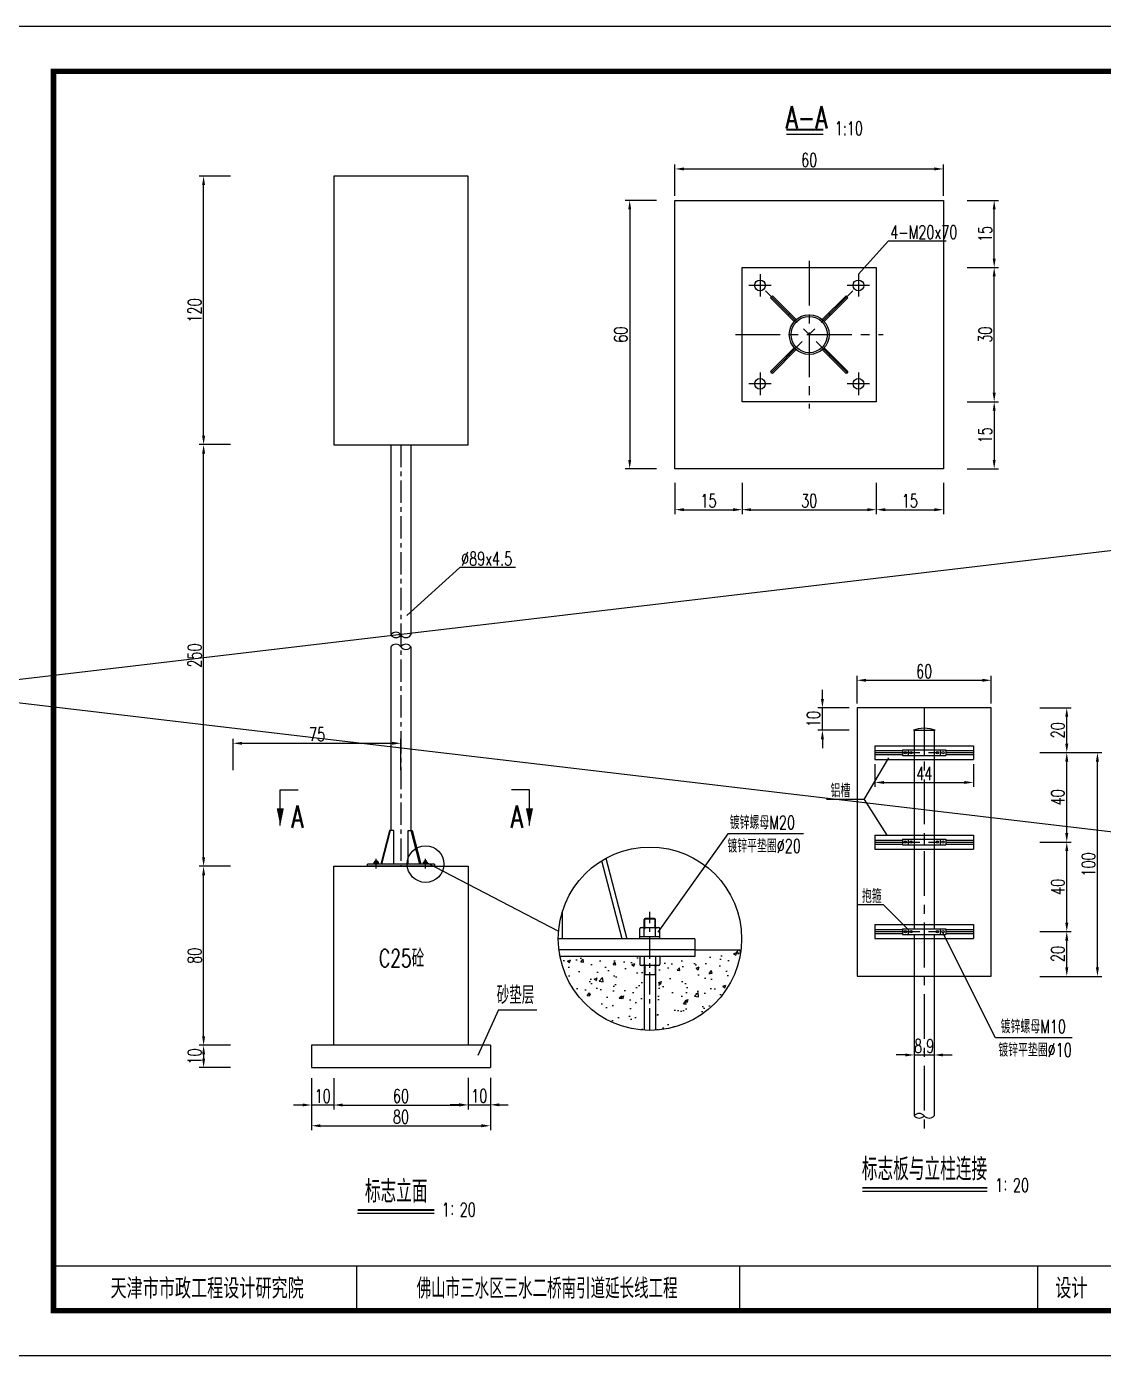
# Model space of a CAD drawing. Extents: x 3598 to 6562, y -9591 to -7828.
# Drawn here: x 5052.5 to 5293.2, y -8142.1 to -7845.1 of the extents above; entities that cross this region are included whole.
import ezdxf
from ezdxf.enums import TextEntityAlignment as Align

# ---------------------------------------------------------------- set-up
doc = ezdxf.new("R2010")
doc.units = 0
doc.header["$LTSCALE"] = 2
doc.header["$PDMODE"] = 32
doc.header["$PDSIZE"] = 0.3
doc.linetypes.add('CENTERX2', pattern=[4, 2.5, -0.5, 0.5, -0.5])
doc.layers.get('0').update_dxf_attribs({"linetype": 'CONTINUOUS'})
doc.layers.get('DEFPOINTS').update_dxf_attribs({"linetype": 'CONTINUOUS'})
for name, color, linetype in [('3', 3, 'CONTINUOUS'), ('中线', 2, 'CENTERX2'), ('图框', 7, 'CONTINUOUS'), ('尺寸', 2, 'CONTINUOUS'), ('尺寸标注', 4, 'CONTINUOUS'), ('文字', 7, 'CONTINUOUS'), ('文字字符', 7, 'CONTINUOUS'), ('文字符号', 2, 'CONTINUOUS'), ('结构1', 1, 'CONTINUOUS'), ('结构2', 7, 'CONTINUOUS'), ('结构3', 1, 'CONTINUOUS')]:
    doc.layers.add(name, color=color, linetype=linetype)
doc.styles.add('Fangsong', font='simplex1.shx', dxfattribs={"width": 0.85, "bigfont": 'hztxt.shx'})
doc.styles.get("Standard").update_dxf_attribs({"font": 'simplex1.shx', "width": 0.7, "bigfont": 'hztxt.shx'})
doc.dimstyles.new('1：10', dxfattribs={"dimtxt": 3, "dimasz": 2, "dimexe": 1, "dimexo": 1, "dimgap": 0.5, "dimtad": 1, "dimrnd": 0.0095, "dimdsep": 46, "dimtxsty": 'Standard', "dimcen": 0.05, "dimclrt": 256, "dimadec": 0, "dimazin": 0, "dimtfac": 1, "dimtix": 1, "dimtmove": 2, "dimatfit": 3, "dimfxl": 0, "dimtolj": 1, "dimtzin": 0, "dimarcsym": 0})
doc.dimstyles.new('1：20', dxfattribs={"dimtxt": 3, "dimasz": 2, "dimexe": 1, "dimexo": 1, "dimgap": 0.5, "dimtad": 1, "dimlfac": 2, "dimrnd": 0.0095, "dimdsep": 46, "dimtxsty": 'Standard', "dimcen": 0.09, "dimadec": 0, "dimazin": 0, "dimtfac": 1, "dimtix": 1, "dimtmove": 2, "dimatfit": 3, "dimfxl": 0, "dimtolj": 1, "dimtzin": 0, "dimarcsym": 0})
doc.dimstyles.new('比例1：200', dxfattribs={"dimtxt": 3, "dimasz": 2, "dimexe": 1, "dimexo": 1, "dimgap": 0.5, "dimtad": 1, "dimlfac": 2, "dimzin": 13, "dimdsep": 46, "dimtxsty": 'Standard', "dimcen": -0.09, "dimclrd": 256, "dimclre": 256, "dimclrt": 256, "dimaunit": 1, "dimadec": 0, "dimazin": 0, "dimtfac": 0.0005, "dimtix": 1, "dimtmove": 2, "dimatfit": 3, "dimfxl": 0, "dimtolj": 1, "dimtzin": 13, "dimarcsym": 0})

# ---------------------------------------------------------------- blocks, each defined once
blk = doc.blocks.new('*D23')
at = {"layer": 'DEFPOINTS', "color": 0, "linetype": 'Continuous'}
for p in [(5092.07, -8032.76), (5121.18, -8032.76), (5121.18, -8072.76)]:
    blk.add_point(p, dxfattribs=at)
at = {"layer": '尺寸标注', "linetype": 'Continuous', "lineweight": -2}
for p, q in [((5098.07, -8032.76), (5091.07, -8032.76)), ((5092.07, -8070.76), (5092.07, -8034.76)), ((5098.07, -8072.76), (5091.07, -8072.76))]:
    blk.add_line(p, q, dxfattribs=at)
at = {"layer": '尺寸标注', "linetype": 'Continuous'}
for points in [[(5091.74, -8034.76), (5092.41, -8034.76), (5092.07, -8032.76)], [(5091.74, -8070.76), (5092.41, -8070.76), (5092.07, -8072.76)]]:
    blk.add_solid(points, dxfattribs=at)
at = {"layer": '尺寸标注', "linetype": 'Continuous', "insert": (5090.07, -8052.76), "char_height": 3, "attachment_point": 5, "rotation": 90}
blk.add_mtext('\\A1;80', dxfattribs=at)
blk = doc.blocks.new('*D24')
at = {"layer": 'DEFPOINTS', "color": 0, "linetype": 'Continuous'}
for p in [(5092.07, -7938.52), (5136.18, -7938.52), (5121.18, -8032.76)]:
    blk.add_point(p, dxfattribs=at)
at = {"layer": '尺寸标注', "linetype": 'Continuous', "lineweight": -2}
for p, q in [((5098.07, -7938.52), (5091.07, -7938.52)), ((5092.07, -8030.76), (5092.07, -7940.52)), ((5098.07, -8032.76), (5091.07, -8032.76))]:
    blk.add_line(p, q, dxfattribs=at)
at = {"layer": '尺寸标注', "linetype": 'Continuous'}
for points in [[(5091.74, -7940.52), (5092.41, -7940.52), (5092.07, -7938.52)], [(5091.74, -8030.76), (5092.41, -8030.76), (5092.07, -8032.76)]]:
    blk.add_solid(points, dxfattribs=at)
at = {"layer": '尺寸标注', "linetype": 'Continuous', "insert": (5090.07, -7985.64), "char_height": 3, "attachment_point": 5, "rotation": 90}
blk.add_mtext('\\A1;250', dxfattribs=at)
blk = doc.blocks.new('*D25')
at = {"layer": 'DEFPOINTS', "color": 0, "linetype": 'Continuous'}
for p in [(5092.07, -7878.52), (5136.18, -7878.52), (5136.18, -7938.52)]:
    blk.add_point(p, dxfattribs=at)
at = {"layer": '尺寸标注', "linetype": 'Continuous', "lineweight": -2}
for p, q in [((5098.07, -7878.52), (5091.07, -7878.52)), ((5092.07, -7936.52), (5092.07, -7880.52)), ((5098.07, -7938.52), (5091.07, -7938.52))]:
    blk.add_line(p, q, dxfattribs=at)
at = {"layer": '尺寸标注', "linetype": 'Continuous'}
for points in [[(5091.74, -7880.52), (5092.41, -7880.52), (5092.07, -7878.52)], [(5091.74, -7936.52), (5092.41, -7936.52), (5092.07, -7938.52)]]:
    blk.add_solid(points, dxfattribs=at)
at = {"layer": '尺寸标注', "linetype": 'Continuous', "insert": (5090.07, -7908.52), "char_height": 3, "attachment_point": 5, "rotation": 90}
blk.add_mtext('\\A1;120', dxfattribs=at)
blk = doc.blocks.new('*D26')
at = {"layer": 'DEFPOINTS', "color": 0, "linetype": 'Continuous'}
for p in [(5136.18, -8005.26), (5098.68, -8017.76), (5136.18, -8017.76)]:
    blk.add_point(p, dxfattribs=at)
at = {"layer": '尺寸标注', "linetype": 'Continuous', "lineweight": -2}
for p, q in [((5098.68, -8011.26), (5098.68, -8004.26)), ((5100.68, -8005.26), (5134.18, -8005.26)), ((5136.18, -8011.26), (5136.18, -8004.26))]:
    blk.add_line(p, q, dxfattribs=at)
at = {"layer": '尺寸标注', "linetype": 'Continuous'}
for points in [[(5100.68, -8004.93), (5100.68, -8005.6), (5098.68, -8005.26)], [(5134.18, -8004.93), (5134.18, -8005.6), (5136.18, -8005.26)]]:
    blk.add_solid(points, dxfattribs=at)
at = {"layer": '尺寸标注', "linetype": 'Continuous', "insert": (5117.43, -8003.26), "char_height": 3, "attachment_point": 5}
blk.add_mtext('\\A1;75', dxfattribs=at)
blk = doc.blocks.new('*D27')
at = {"layer": 'DEFPOINTS', "color": 0, "linetype": 'Continuous'}
for p in [(5230.38, -7997.35), (5253.13, -7997.35), (5253.13, -8002.35)]:
    blk.add_point(p, dxfattribs=at)
at = {"layer": '尺寸标注', "linetype": 'Continuous', "lineweight": -2}
for p, q in [((5230.38, -7995.35), (5230.38, -7993.35)), ((5236.38, -7997.35), (5229.38, -7997.35)), ((5230.38, -8002.35), (5230.38, -7997.35)), ((5236.38, -8002.35), (5229.38, -8002.35)), ((5230.38, -8004.35), (5230.38, -8006.35))]:
    blk.add_line(p, q, dxfattribs=at)
at = {"layer": '尺寸标注', "linetype": 'Continuous'}
for points in [[(5230.05, -7995.35), (5230.72, -7995.35), (5230.38, -7997.35)], [(5230.05, -8004.35), (5230.72, -8004.35), (5230.38, -8002.35)]]:
    blk.add_solid(points, dxfattribs=at)
at = {"layer": '尺寸标注', "linetype": 'Continuous', "insert": (5228.38, -7999.85), "char_height": 3, "attachment_point": 5, "rotation": 90}
blk.add_mtext('\\A1;10', dxfattribs=at)
blk = doc.blocks.new('*D28')
at = {"layer": 'DEFPOINTS', "color": 0, "linetype": 'Continuous'}
for p in [(5253.13, -8047.35), (5284.99, -8047.35), (5253.13, -8057.35)]:
    blk.add_point(p, dxfattribs=at)
at = {"layer": '尺寸标注', "linetype": 'Continuous', "lineweight": -2}
for p, q in [((5278.99, -8047.35), (5285.99, -8047.35)), ((5284.99, -8055.35), (5284.99, -8049.35)), ((5278.99, -8057.35), (5285.99, -8057.35))]:
    blk.add_line(p, q, dxfattribs=at)
at = {"layer": '尺寸标注', "linetype": 'Continuous'}
for points in [[(5284.66, -8049.35), (5285.33, -8049.35), (5284.99, -8047.35)], [(5284.66, -8055.35), (5285.33, -8055.35), (5284.99, -8057.35)]]:
    blk.add_solid(points, dxfattribs=at)
at = {"layer": '尺寸标注', "linetype": 'Continuous', "insert": (5282.99, -8052.35), "char_height": 3, "attachment_point": 5, "rotation": 90}
blk.add_mtext('\\A1;20', dxfattribs=at)
blk = doc.blocks.new('*D29')
at = {"layer": 'DEFPOINTS', "color": 0, "linetype": 'Continuous'}
for p in [(5253.13, -8027.35), (5284.99, -8027.35), (5253.13, -8047.35)]:
    blk.add_point(p, dxfattribs=at)
at = {"layer": '尺寸标注', "linetype": 'Continuous', "lineweight": -2}
for p, q in [((5278.99, -8027.35), (5285.99, -8027.35)), ((5284.99, -8045.35), (5284.99, -8029.35)), ((5278.99, -8047.35), (5285.99, -8047.35))]:
    blk.add_line(p, q, dxfattribs=at)
at = {"layer": '尺寸标注', "linetype": 'Continuous'}
for points in [[(5284.66, -8029.35), (5285.33, -8029.35), (5284.99, -8027.35)], [(5284.66, -8045.35), (5285.33, -8045.35), (5284.99, -8047.35)]]:
    blk.add_solid(points, dxfattribs=at)
at = {"layer": '尺寸标注', "linetype": 'Continuous', "insert": (5282.99, -8037.35), "char_height": 3, "attachment_point": 5, "rotation": 90}
blk.add_mtext('\\A1;40', dxfattribs=at)
blk = doc.blocks.new('*D30')
at = {"layer": 'DEFPOINTS', "color": 0, "linetype": 'Continuous'}
for p in [(5253.13, -8007.35), (5284.99, -8007.35), (5253.13, -8027.35)]:
    blk.add_point(p, dxfattribs=at)
at = {"layer": '尺寸标注', "linetype": 'Continuous', "lineweight": -2}
for p, q in [((5278.99, -8007.35), (5285.99, -8007.35)), ((5284.99, -8025.35), (5284.99, -8009.35)), ((5278.99, -8027.35), (5285.99, -8027.35))]:
    blk.add_line(p, q, dxfattribs=at)
at = {"layer": '尺寸标注', "linetype": 'Continuous'}
for points in [[(5284.66, -8009.35), (5285.33, -8009.35), (5284.99, -8007.35)], [(5284.66, -8025.35), (5285.33, -8025.35), (5284.99, -8027.35)]]:
    blk.add_solid(points, dxfattribs=at)
at = {"layer": '尺寸标注', "linetype": 'Continuous', "insert": (5282.99, -8017.35), "char_height": 3, "attachment_point": 5, "rotation": 90}
blk.add_mtext('\\A1;40', dxfattribs=at)
blk = doc.blocks.new('*D31')
at = {"layer": 'DEFPOINTS', "color": 0, "linetype": 'Continuous'}
for p in [(5282.49, -8007.35), (5291.85, -8007.35), (5282.49, -8057.35)]:
    blk.add_point(p, dxfattribs=at)
at = {"layer": '尺寸标注', "linetype": 'Continuous', "lineweight": -2}
for p, q in [((5285.85, -8007.35), (5292.85, -8007.35)), ((5291.85, -8055.35), (5291.85, -8009.35)), ((5285.85, -8057.35), (5292.85, -8057.35))]:
    blk.add_line(p, q, dxfattribs=at)
at = {"layer": '尺寸标注', "linetype": 'Continuous'}
for points in [[(5291.51, -8009.35), (5292.18, -8009.35), (5291.85, -8007.35)], [(5291.51, -8055.35), (5292.18, -8055.35), (5291.85, -8057.35)]]:
    blk.add_solid(points, dxfattribs=at)
at = {"layer": '尺寸标注', "linetype": 'Continuous', "insert": (5289.85, -8032.35), "char_height": 3, "attachment_point": 5, "rotation": 90}
blk.add_mtext('\\A1;100', dxfattribs=at)
blk = doc.blocks.new('*D32')
at = {"layer": 'DEFPOINTS', "color": 0, "linetype": 'Continuous'}
for p in [(5250.9, -8070.74), (5255.35, -8070.74), (5255.35, -8074.92)]:
    blk.add_point(p, dxfattribs=at)
at = {"layer": '尺寸标注', "linetype": 'Continuous', "lineweight": -2}
for p, q in [((5250.9, -8071.74), (5250.9, -8075.92)), ((5255.35, -8071.74), (5255.35, -8075.92)), ((5248.9, -8074.92), (5246.9, -8074.92)), ((5250.9, -8074.92), (5255.35, -8074.92)), ((5257.35, -8074.92), (5259.35, -8074.92))]:
    blk.add_line(p, q, dxfattribs=at)
at = {"layer": '尺寸标注', "linetype": 'Continuous'}
for points in [[(5248.9, -8074.59), (5248.9, -8075.26), (5250.9, -8074.92)], [(5257.35, -8074.59), (5257.35, -8075.26), (5255.35, -8074.92)]]:
    blk.add_solid(points, dxfattribs=at)
at = {"layer": '尺寸标注', "linetype": 'Continuous', "insert": (5253.13, -8072.92), "char_height": 3, "attachment_point": 5}
blk.add_mtext('\\A1;8.9', dxfattribs=at)
blk = doc.blocks.new('标准图框')
at = {"layer": '图框', "color": 7}
for p, q in [((-312.2, 0), (-312.2, 10)), ((-226.62, 0), (-226.62, 10)), ((-160, 0), (-160, 10))]:
    blk.add_line(p, q, dxfattribs=at)
at = {"layer": '图框', "color": 2}
blk.add_lwpolyline([(-410, 287), (-410, -10), (10, -10), (10, 287)], close=True, dxfattribs=at)
at = {"layer": '图框', "const_width": 1.2}
blk.add_lwpolyline([(-380, 0), (0, 0), (0, 277), (-380, 277)], close=True, dxfattribs=at)
at = {"layer": '图框'}
blk.add_lwpolyline([(-380, 10), (0, 10)], dxfattribs=at)
at = {"layer": '图框', "color": 7, "style": 'Fangsong'}
for s, width, p in [('天津市市政工程设计研究院', 0.8, (-345.67, 5.2)), ('佛山市三水区三水二桥南引道延长线工程', 0.72, (-269.68, 5.2)), ('设计', 0.8, (-152.5, 5.2))]:
    blk.add_text(s, height=4.5, rotation=0, dxfattribs=dict(at, width=width)).set_placement(p, align=Align.MIDDLE)
blk = doc.blocks.new('*D33')
at = {"layer": 'DEFPOINTS', "color": 0, "linetype": 'Continuous'}
for p in [(5253.13, -7997.35), (5284.99, -7997.35), (5253.13, -8007.35)]:
    blk.add_point(p, dxfattribs=at)
at = {"layer": '尺寸标注', "linetype": 'Continuous', "lineweight": -2}
for p, q in [((5278.99, -7997.35), (5285.99, -7997.35)), ((5284.99, -8005.35), (5284.99, -7999.35)), ((5278.99, -8007.35), (5285.99, -8007.35))]:
    blk.add_line(p, q, dxfattribs=at)
at = {"layer": '尺寸标注', "linetype": 'Continuous'}
for points in [[(5284.66, -7999.35), (5285.33, -7999.35), (5284.99, -7997.35)], [(5284.66, -8005.35), (5285.33, -8005.35), (5284.99, -8007.35)]]:
    blk.add_solid(points, dxfattribs=at)
at = {"layer": '尺寸标注', "linetype": 'Continuous', "insert": (5282.99, -8002.35), "char_height": 3, "attachment_point": 5, "rotation": 90}
blk.add_mtext('\\A1;20', dxfattribs=at)
blk = doc.blocks.new('*D34')
at = {"layer": 'DEFPOINTS', "color": 0, "linetype": 'Continuous'}
for p in [(5268.13, -7991.18), (5238.13, -7997.35), (5268.13, -7997.35)]:
    blk.add_point(p, dxfattribs=at)
at = {"layer": '尺寸标注', "linetype": 'Continuous', "lineweight": -2}
for p, q in [((5238.13, -7996.35), (5238.13, -7990.18)), ((5240.13, -7991.18), (5266.13, -7991.18)), ((5268.13, -7996.35), (5268.13, -7990.18))]:
    blk.add_line(p, q, dxfattribs=at)
at = {"layer": '尺寸标注', "linetype": 'Continuous'}
for points in [[(5240.13, -7990.85), (5240.13, -7991.52), (5238.13, -7991.18)], [(5266.13, -7990.85), (5266.13, -7991.52), (5268.13, -7991.18)]]:
    blk.add_solid(points, dxfattribs=at)
at = {"layer": '尺寸标注', "linetype": 'Continuous', "insert": (5253.13, -7989.18), "char_height": 3, "attachment_point": 5}
blk.add_mtext('\\A1;60', dxfattribs=at)
blk = doc.blocks.new('*D35')
at = {"layer": 'DEFPOINTS', "color": 0, "linetype": 'Continuous'}
for p in [(5242.13, -8008.9), (5264.13, -8008.9), (5264.13, -8014.02)]:
    blk.add_point(p, dxfattribs=at)
at = {"layer": '尺寸标注', "linetype": 'Continuous', "lineweight": -2}
for p, q in [((5242.13, -8009.9), (5242.13, -8015.02)), ((5264.13, -8009.9), (5264.13, -8015.02)), ((5244.13, -8014.02), (5262.13, -8014.02))]:
    blk.add_line(p, q, dxfattribs=at)
at = {"layer": '尺寸标注', "linetype": 'Continuous'}
for points in [[(5244.13, -8013.69), (5244.13, -8014.35), (5242.13, -8014.02)], [(5262.13, -8013.69), (5262.13, -8014.35), (5264.13, -8014.02)]]:
    blk.add_solid(points, dxfattribs=at)
at = {"layer": '尺寸标注', "linetype": 'Continuous', "insert": (5253.13, -8012.02), "char_height": 3, "attachment_point": 5}
blk.add_mtext('\\A1;44', dxfattribs=at)
blk = doc.blocks.new('*D53')
at = {"layer": 'DEFPOINTS', "color": 0, "linetype": 'Continuous'}
for p in [(5121.18, -8072.76), (5151.18, -8072.76), (5151.18, -8086.11)]:
    blk.add_point(p, dxfattribs=at)
at = {"layer": '尺寸标注', "color": 0, "linetype": 'Continuous', "lineweight": -2}
for p, q in [((5121.18, -8080.11), (5121.18, -8087.11)), ((5151.18, -8080.11), (5151.18, -8087.11)), ((5123.18, -8086.11), (5149.18, -8086.11))]:
    blk.add_line(p, q, dxfattribs=at)
at = {"layer": '尺寸标注', "color": 0, "linetype": 'Continuous'}
for points in [[(5123.18, -8085.77), (5123.18, -8086.44), (5121.18, -8086.11)], [(5149.18, -8085.77), (5149.18, -8086.44), (5151.18, -8086.11)]]:
    blk.add_solid(points, dxfattribs=at)
at = {"layer": '尺寸标注', "color": 0, "linetype": 'Continuous', "insert": (5136.18, -8084.11), "char_height": 3, "attachment_point": 5}
blk.add_mtext('\\A1;60', dxfattribs=at)
blk = doc.blocks.new('*D54')
at = {"layer": 'DEFPOINTS', "color": 0, "linetype": 'Continuous'}
for p in [(5116.18, -8072.76), (5121.18, -8072.76), (5116.18, -8086.11)]:
    blk.add_point(p, dxfattribs=at)
at = {"layer": '尺寸标注', "color": 0, "linetype": 'Continuous', "lineweight": -2}
for p, q in [((5116.18, -8080.11), (5116.18, -8087.11)), ((5121.18, -8080.11), (5121.18, -8087.11)), ((5114.18, -8086.11), (5112.18, -8086.11)), ((5121.18, -8086.11), (5116.18, -8086.11)), ((5123.18, -8086.11), (5125.18, -8086.11))]:
    blk.add_line(p, q, dxfattribs=at)
at = {"layer": '尺寸标注', "color": 0, "linetype": 'Continuous'}
for points in [[(5114.18, -8085.77), (5114.18, -8086.44), (5116.18, -8086.11)], [(5123.18, -8085.77), (5123.18, -8086.44), (5121.18, -8086.11)]]:
    blk.add_solid(points, dxfattribs=at)
at = {"layer": '尺寸标注', "color": 0, "linetype": 'Continuous', "insert": (5118.68, -8084.11), "char_height": 3, "attachment_point": 5}
blk.add_mtext('\\A1;10', dxfattribs=at)
blk = doc.blocks.new('*D55')
at = {"layer": 'DEFPOINTS', "color": 0, "linetype": 'Continuous'}
for p in [(5151.18, -8072.76), (5156.18, -8072.76), (5156.18, -8086.07)]:
    blk.add_point(p, dxfattribs=at)
at = {"layer": '尺寸标注', "color": 0, "linetype": 'Continuous', "lineweight": -2}
for p, q in [((5151.18, -8080.07), (5151.18, -8087.07)), ((5156.18, -8080.07), (5156.18, -8087.07)), ((5149.18, -8086.07), (5147.18, -8086.07)), ((5151.18, -8086.07), (5156.18, -8086.07)), ((5158.18, -8086.07), (5160.18, -8086.07))]:
    blk.add_line(p, q, dxfattribs=at)
at = {"layer": '尺寸标注', "color": 0, "linetype": 'Continuous'}
for points in [[(5149.18, -8085.73), (5149.18, -8086.4), (5151.18, -8086.07)], [(5158.18, -8085.73), (5158.18, -8086.4), (5156.18, -8086.07)]]:
    blk.add_solid(points, dxfattribs=at)
at = {"layer": '尺寸标注', "color": 0, "linetype": 'Continuous', "insert": (5153.68, -8084.07), "char_height": 3, "attachment_point": 5}
blk.add_mtext('\\A1;10', dxfattribs=at)
blk = doc.blocks.new('*D56')
at = {"layer": 'DEFPOINTS', "color": 0, "linetype": 'Continuous'}
for p in [(5116.18, -8077.76), (5156.18, -8077.76), (5156.18, -8090.75)]:
    blk.add_point(p, dxfattribs=at)
at = {"layer": '尺寸标注', "color": 0, "linetype": 'Continuous', "lineweight": -2}
for p, q in [((5116.18, -8084.75), (5116.18, -8091.75)), ((5156.18, -8084.75), (5156.18, -8091.75)), ((5118.18, -8090.75), (5154.18, -8090.75))]:
    blk.add_line(p, q, dxfattribs=at)
at = {"layer": '尺寸标注', "color": 0, "linetype": 'Continuous'}
for points in [[(5118.18, -8090.41), (5118.18, -8091.08), (5116.18, -8090.75)], [(5154.18, -8090.41), (5154.18, -8091.08), (5156.18, -8090.75)]]:
    blk.add_solid(points, dxfattribs=at)
at = {"layer": '尺寸标注', "color": 0, "linetype": 'Continuous', "insert": (5136.18, -8088.75), "char_height": 3, "attachment_point": 5}
blk.add_mtext('\\A1;80', dxfattribs=at)
blk = doc.blocks.new('*D57')
at = {"layer": 'DEFPOINTS', "color": 0, "linetype": 'Continuous'}
for p in [(5116.18, -8072.76), (5092.07, -8077.76), (5116.18, -8077.76)]:
    blk.add_point(p, dxfattribs=at)
at = {"layer": '尺寸标注', "color": 0, "linetype": 'Continuous', "lineweight": -2}
for p, q in [((5098.07, -8072.76), (5091.07, -8072.76)), ((5092.07, -8074.76), (5092.07, -8075.76)), ((5098.07, -8077.76), (5091.07, -8077.76))]:
    blk.add_line(p, q, dxfattribs=at)
at = {"layer": '尺寸标注', "color": 0, "linetype": 'Continuous'}
for points in [[(5091.74, -8074.76), (5092.41, -8074.76), (5092.07, -8072.76)], [(5091.74, -8075.76), (5092.41, -8075.76), (5092.07, -8077.76)]]:
    blk.add_solid(points, dxfattribs=at)
at = {"layer": '尺寸标注', "color": 0, "linetype": 'Continuous', "insert": (5090.07, -8075.26), "char_height": 3, "attachment_point": 5, "rotation": 90}
blk.add_mtext('\\A1;10', dxfattribs=at)
blk = doc.blocks.new('*D58')
at = {"layer": 'DEFPOINTS', "color": 0, "linetype": 'Continuous'}
for p in [(5212.43, -7928.93), (5197.43, -7943.93), (5212.43, -7953.05)]:
    blk.add_point(p, dxfattribs=at)
at = {"layer": '尺寸标注', "color": 0, "linetype": 'Continuous', "lineweight": -2}
for p, q in [((5197.43, -7947.05), (5197.43, -7954.05)), ((5212.43, -7947.05), (5212.43, -7954.05)), ((5199.43, -7953.05), (5210.43, -7953.05))]:
    blk.add_line(p, q, dxfattribs=at)
at = {"layer": '尺寸标注', "color": 0, "linetype": 'Continuous'}
for points in [[(5199.43, -7952.72), (5199.43, -7953.39), (5197.43, -7953.05)], [(5210.43, -7952.72), (5210.43, -7953.39), (5212.43, -7953.05)]]:
    blk.add_solid(points, dxfattribs=at)
at = {"layer": '尺寸标注', "linetype": 'Continuous', "insert": (5204.93, -7951.05), "char_height": 3, "attachment_point": 5}
blk.add_mtext('\\A1;15', dxfattribs=at)
blk = doc.blocks.new('*D59')
at = {"layer": 'DEFPOINTS', "color": 0, "linetype": 'Continuous'}
for p in [(5212.43, -7928.93), (5242.43, -7928.93), (5242.43, -7953.05)]:
    blk.add_point(p, dxfattribs=at)
at = {"layer": '尺寸标注', "color": 0, "linetype": 'Continuous', "lineweight": -2}
for p, q in [((5212.43, -7947.05), (5212.43, -7954.05)), ((5242.43, -7947.05), (5242.43, -7954.05)), ((5214.43, -7953.05), (5240.43, -7953.05))]:
    blk.add_line(p, q, dxfattribs=at)
at = {"layer": '尺寸标注', "color": 0, "linetype": 'Continuous'}
for points in [[(5214.43, -7952.72), (5214.43, -7953.39), (5212.43, -7953.05)], [(5240.43, -7952.72), (5240.43, -7953.39), (5242.43, -7953.05)]]:
    blk.add_solid(points, dxfattribs=at)
at = {"layer": '尺寸标注', "linetype": 'Continuous', "insert": (5227.43, -7951.05), "char_height": 3, "attachment_point": 5}
blk.add_mtext('\\A1;30', dxfattribs=at)
blk = doc.blocks.new('*D60')
at = {"layer": 'DEFPOINTS', "color": 0, "linetype": 'Continuous'}
for p in [(5242.43, -7928.93), (5257.43, -7928.93), (5257.43, -7953.05)]:
    blk.add_point(p, dxfattribs=at)
at = {"layer": '尺寸标注', "color": 0, "linetype": 'Continuous', "lineweight": -2}
for p, q in [((5242.43, -7947.05), (5242.43, -7954.05)), ((5257.43, -7947.05), (5257.43, -7954.05)), ((5244.43, -7953.05), (5255.43, -7953.05))]:
    blk.add_line(p, q, dxfattribs=at)
at = {"layer": '尺寸标注', "color": 0, "linetype": 'Continuous'}
for points in [[(5244.43, -7952.72), (5244.43, -7953.39), (5242.43, -7953.05)], [(5255.43, -7952.72), (5255.43, -7953.39), (5257.43, -7953.05)]]:
    blk.add_solid(points, dxfattribs=at)
at = {"layer": '尺寸标注', "linetype": 'Continuous', "insert": (5249.93, -7951.05), "char_height": 3, "attachment_point": 5}
blk.add_mtext('\\A1;15', dxfattribs=at)
blk = doc.blocks.new('*D61')
at = {"layer": 'DEFPOINTS', "color": 0, "linetype": 'Continuous'}
for p in [(5242.43, -7928.93), (5242.43, -7943.93), (5268.77, -7943.93)]:
    blk.add_point(p, dxfattribs=at)
at = {"layer": '尺寸标注', "color": 0, "linetype": 'Continuous', "lineweight": -2}
for p, q in [((5262.77, -7928.93), (5269.77, -7928.93)), ((5268.77, -7930.93), (5268.77, -7941.93)), ((5262.77, -7943.93), (5269.77, -7943.93))]:
    blk.add_line(p, q, dxfattribs=at)
at = {"layer": '尺寸标注', "color": 0, "linetype": 'Continuous'}
for points in [[(5268.44, -7930.93), (5269.11, -7930.93), (5268.77, -7928.93)], [(5268.44, -7941.93), (5269.11, -7941.93), (5268.77, -7943.93)]]:
    blk.add_solid(points, dxfattribs=at)
at = {"layer": '尺寸标注', "linetype": 'Continuous', "insert": (5266.77, -7936.43), "char_height": 3, "attachment_point": 5, "rotation": 90}
blk.add_mtext('\\A1;15', dxfattribs=at)
blk = doc.blocks.new('*D62')
at = {"layer": 'DEFPOINTS', "color": 0, "linetype": 'Continuous'}
for p in [(5242.43, -7898.93), (5268.77, -7898.93), (5242.43, -7928.93)]:
    blk.add_point(p, dxfattribs=at)
at = {"layer": '尺寸标注', "color": 0, "linetype": 'Continuous', "lineweight": -2}
for p, q in [((5262.77, -7898.93), (5269.77, -7898.93)), ((5268.77, -7926.93), (5268.77, -7900.93)), ((5262.77, -7928.93), (5269.77, -7928.93))]:
    blk.add_line(p, q, dxfattribs=at)
at = {"layer": '尺寸标注', "color": 0, "linetype": 'Continuous'}
for points in [[(5268.44, -7900.93), (5269.11, -7900.93), (5268.77, -7898.93)], [(5268.44, -7926.93), (5269.11, -7926.93), (5268.77, -7928.93)]]:
    blk.add_solid(points, dxfattribs=at)
at = {"layer": '尺寸标注', "linetype": 'Continuous', "insert": (5266.77, -7913.93), "char_height": 3, "attachment_point": 5, "rotation": 90}
blk.add_mtext('\\A1;30', dxfattribs=at)
blk = doc.blocks.new('*D63')
at = {"layer": 'DEFPOINTS', "color": 0, "linetype": 'Continuous'}
for p in [(5242.43, -7883.93), (5268.77, -7883.93), (5242.43, -7898.93)]:
    blk.add_point(p, dxfattribs=at)
at = {"layer": '尺寸标注', "color": 0, "linetype": 'Continuous', "lineweight": -2}
for p, q in [((5262.77, -7883.93), (5269.77, -7883.93)), ((5268.77, -7896.93), (5268.77, -7885.93)), ((5262.77, -7898.93), (5269.77, -7898.93))]:
    blk.add_line(p, q, dxfattribs=at)
at = {"layer": '尺寸标注', "color": 0, "linetype": 'Continuous'}
for points in [[(5268.44, -7885.93), (5269.11, -7885.93), (5268.77, -7883.93)], [(5268.44, -7896.93), (5269.11, -7896.93), (5268.77, -7898.93)]]:
    blk.add_solid(points, dxfattribs=at)
at = {"layer": '尺寸标注', "linetype": 'Continuous', "insert": (5266.77, -7891.43), "char_height": 3, "attachment_point": 5, "rotation": 90}
blk.add_mtext('\\A1;15', dxfattribs=at)
blk = doc.blocks.new('*D64')
at = {"layer": 'DEFPOINTS', "color": 0, "linetype": 'Continuous'}
for p in [(5257.43, -7876.9), (5197.43, -7883.93), (5257.43, -7883.93)]:
    blk.add_point(p, dxfattribs=at)
at = {"layer": '尺寸标注', "color": 0, "linetype": 'Continuous', "lineweight": -2}
for p, q in [((5197.43, -7882.9), (5197.43, -7875.9)), ((5257.43, -7882.9), (5257.43, -7875.9)), ((5199.43, -7876.9), (5255.43, -7876.9))]:
    blk.add_line(p, q, dxfattribs=at)
at = {"layer": '尺寸标注', "color": 0, "linetype": 'Continuous'}
for points in [[(5199.43, -7876.56), (5199.43, -7877.23), (5197.43, -7876.9)], [(5255.43, -7876.56), (5255.43, -7877.23), (5257.43, -7876.9)]]:
    blk.add_solid(points, dxfattribs=at)
at = {"layer": '尺寸标注', "linetype": 'Continuous', "insert": (5227.43, -7874.9), "char_height": 3, "attachment_point": 5}
blk.add_mtext('\\A1;60', dxfattribs=at)
blk = doc.blocks.new('*D65')
at = {"layer": 'DEFPOINTS', "color": 0, "linetype": 'Continuous'}
for p in [(5197.43, -7883.93), (5187.31, -7943.93), (5197.43, -7943.93)]:
    blk.add_point(p, dxfattribs=at)
at = {"layer": '尺寸标注', "color": 0, "linetype": 'Continuous', "lineweight": -2}
for p, q in [((5193.31, -7883.93), (5186.31, -7883.93)), ((5187.31, -7885.93), (5187.31, -7941.93)), ((5193.31, -7943.93), (5186.31, -7943.93))]:
    blk.add_line(p, q, dxfattribs=at)
at = {"layer": '尺寸标注', "color": 0, "linetype": 'Continuous'}
for points in [[(5186.97, -7885.93), (5187.64, -7885.93), (5187.31, -7883.93)], [(5186.97, -7941.93), (5187.64, -7941.93), (5187.31, -7943.93)]]:
    blk.add_solid(points, dxfattribs=at)
at = {"layer": '尺寸标注', "linetype": 'Continuous', "insert": (5185.31, -7913.93), "char_height": 3, "attachment_point": 5, "rotation": 90}
blk.add_mtext('\\A1;60', dxfattribs=at)

msp = doc.modelspace()

# ---------------------------------------------------------------- hatches: boundary and pattern name
at = {"layer": '尺寸标注'}
h = msp.add_hatch(dxfattribs=at)
h.set_pattern_fill('AR-CONC', color=256, style=0)
h.set_pattern_definition([(50, (3348.5275, -8168.0196), (7.172602, -0.627521), [0.75, -8.25]), (355, (3348.5275, -8168.0196), (-1.387513, 7.52192), [0.6, -6.6]), (100.4514, (3349.125, -8168.072), (5.785094, 6.894395), [0.637402, -7.01142]), (46.1842, (3348.5275, -8166.02), (10.67241, -1.65519), [1.125, -12.375]), (96.6356, (3349.417, -8166.158), (9.346627, 9.74118), [0.9561, -10.51713]), (351.1842, (3348.528, -8166.02), (9.34662, 9.741186), [0.9, -9.9]), (21, (3349.5275, -8166.5196), (5.96907, -4.026189), [0.75, -8.25]), (326, (3349.5275, -8166.5196), (2.433153, 7.2515), [0.6, -6.6]), (71.4514, (3350.025, -8166.855), (8.402226, 3.225305), [0.637402, -7.01142]), (37.5, (3348.5275, -8168.0196), (0.1215986, 3.3289385), [0, -6.52, 0, -6.7, 0, -6.625]), (7.5, (3348.5275, -8168.0196), (2.6306954, 3.944117), [0, -3.82, 0, -6.37, 0, -2.525]), (327.5, (3346.2975, -8168.0196), (5.3382244, -0.2255487), [0, -2.5, 0, -7.8, 0, -10.35]), (317.5, (3345.2975, -8168.0196), (5.831862, 1.00105), [0, -3.25, 0, -5.18, 0, -7.35])])
h.paths.add_polyline_path([(5171.726, -8052.9437, 0.34067024), (5190.5784, -8069.402), (5190.5784, -8054.9437), (5189.8784, -8054.9437, -0.41421356), (5189.5784, -8054.6437), (5189.5784, -8052.9437)])
h.paths.add_polyline_path([(5194.0784, -8052.9437), (5194.0784, -8054.6437, -0.41421356), (5193.7784, -8054.9437), (5193.0784, -8054.9437), (5193.0784, -8069.402, 0.36148997), (5212.1718, -8051.4437), (5201.8284, -8051.4437), (5201.8284, -8052.9437)])

# ---------------------------------------------------------------- linework, layer by layer
for p, q in [((5130.2277, -8032.2556), (5130.2277, -8031.8556)), ((5130.4277, -8032.1556), (5130.4277, -8031.5556)), ((5130.9277, -8032.1556), (5130.9277, -8031.5556)), ((5131.1277, -8032.2556), (5131.1277, -8031.8556)), ((5141.2277, -8032.2556), (5141.2277, -8031.8556)), ((5141.4277, -8032.1556), (5141.4277, -8031.5556)), ((5141.9277, -8032.1556), (5141.9277, -8031.5556)), ((5142.1277, -8032.2556), (5142.1277, -8031.8556))]:
    msp.add_line(p, q)
at = {"layer": '中线', "ltscale": 2}
for p, q in [((5227.4313, -7897.4284), (5227.4313, -7930.4284)), ((5218.9313, -7902.9284), (5213.9313, -7902.9284)), ((5216.4313, -7900.4284), (5216.4313, -7905.4284)), ((5240.9313, -7902.9284), (5235.9313, -7902.9284)), ((5238.4313, -7900.4284), (5238.4313, -7905.4284)), ((5237.2032, -7904.1564), (5217.6593, -7923.7003)), ((5217.6593, -7904.1564), (5237.2032, -7923.7003)), ((5210.9313, -7913.9284), (5243.9313, -7913.9284)), ((5216.4313, -7922.4284), (5216.4313, -7927.4284)), ((5238.4313, -7922.4284), (5238.4313, -7927.4284)), ((5218.9313, -7924.9284), (5213.9313, -7924.9284)), ((5240.9313, -7924.9284), (5235.9313, -7924.9284)), ((5253.1273, -7997.3475), (5253.1273, -8093.2135)), ((5242.1273, -8007.347), (5264.1273, -8007.347)), ((5242.1273, -8027.347), (5264.1273, -8027.347)), ((5242.1273, -8047.347), (5264.1273, -8047.347))]:
    msp.add_line(p, q, dxfattribs=at)
at = {"layer": '中线'}
for p, q in [((5136.1777, -7938.5248), (5136.1777, -8032.7556)), ((5130.6777, -8033.2556), (5130.6777, -8031.0556)), ((5141.6777, -8033.2556), (5141.6777, -8031.0556)), ((5191.8284, -8069.4402), (5191.8284, -8042.9437))]:
    msp.add_line(p, q, dxfattribs=at)
at = {"layer": '尺寸', "color": 0, "linetype": 'Continuous'}
for p, q in [((5109.2102, -8023.6701), (5109.2102, -8015.6701)), ((5109.2102, -8015.6701), (5113.2102, -8015.6701)), ((5164.9064, -8015.6701), (5160.9064, -8015.6701)), ((5164.9064, -8023.6701), (5164.9064, -8015.6701))]:
    msp.add_line(p, q, dxfattribs=at)
for points in [[(5108.8168, -8019.802, 0.8, 0, 0), (5109.2102, -8023.6701, 0, 0, 0)], [(5109.6037, -8019.802, 0.8, 0, 0), (5109.2102, -8023.6701, 0, 0, 0)], [(5164.513, -8019.802, 0.8, 0, 0), (5164.9064, -8023.6701, 0, 0, 0)], [(5165.2999, -8019.802, 0.8, 0, 0), (5164.9064, -8023.6701, 0, 0, 0)]]:
    msp.add_lwpolyline(points, format="xyseb", dxfattribs=at)
at = {"layer": '尺寸标注', "linetype": 'Continuous'}
for p, q in [((3768.5275, -7845.0772), (6288.5275, -8142.0772)), ((3768.5275, -8142.0772), (6288.5275, -7845.0772)), ((5158.007, -8064.8166), (5153.3342, -8075.0612)), ((5158.007, -8064.8166), (5166.5479, -8064.8166))]:
    msp.add_line(p, q, dxfattribs=at)
at = {"layer": '尺寸标注'}
for p, q in [((5136.1777, -8010.3603), (5136.1777, -8006.2648)), ((5142.035, -8031.9848), (5171.4036, -8047.2306)), ((5201.8284, -8051.4437), (5212.1718, -8051.4437))]:
    msp.add_line(p, q, dxfattribs=at)
at = {"layer": '尺寸标注', "color": 7, "linetype": 'Continuous'}
for p, q in [((5239.3313, -8105.3606), (5267.2184, -8105.3606)), ((5126.4986, -8110.3009), (5143.6056, -8110.3009))]:
    msp.add_line(p, q, dxfattribs=at)
at = {"layer": '尺寸标注', "color": 7, "linetype": 'Continuous', "const_width": 0.4}
for points in [[(5239.3313, -8104.6406), (5267.2184, -8104.6406)], [(5126.4986, -8109.5809), (5143.6056, -8109.5809)]]:
    msp.add_lwpolyline(points, dxfattribs=at)
at = {"layer": '尺寸标注'}
for centre, radius in [((5141.6777, -8032.2556), 4.0993), ((5191.8284, -8048.9437), 20.4965)]:
    msp.add_circle(centre, radius, dxfattribs=at)
at = {"layer": '文字'}
msp.add_line((5222.3263, -7869.118), (5230.5624, -7869.118), dxfattribs=at)
at = {"layer": '文字', "const_width": 0.4}
msp.add_lwpolyline([(5222.3263, -7868.118), (5230.5624, -7868.118)], dxfattribs=at)
at = {"layer": '文字符号'}
for p, q in [((5238.4313, -7900.4284), (5245.06, -7893.04)), ((5258.0719, -7893.04), (5245.06, -7893.04)), ((5149.3362, -7965.9809), (5137.5057, -7976.6898)), ((5161.7544, -7965.9809), (5149.3362, -7965.9809)), ((5239.7253, -8017.8104), (5245.2148, -8008.4917)), ((5239.7253, -8017.8104), (5231.3084, -8017.8104)), ((5239.7253, -8017.8104), (5244.7545, -8025.797)), ((5209.247, -8025.4718), (5193.6285, -8047.4854)), ((5226.1429, -8025.4718), (5209.247, -8025.4718)), ((5244.0651, -8041.3675), (5238.1273, -8041.3675)), ((5244.0651, -8041.3675), (5249.4224, -8046.722)), ((5269.0909, -8071.0748), (5257.3273, -8047.6095)), ((5286.2172, -8071.0748), (5269.0909, -8071.0748))]:
    msp.add_line(p, q, dxfattribs=at)
at = {"layer": '结构1'}
for p, q in [((5250.9023, -8002.3475), (5250.9023, -8016.722)), ((5250.9023, -8002.3475), (5255.3523, -8002.3475)), ((5250.9023, -8002.972), (5250.9023, -8006.722)), ((5255.3523, -8002.3475), (5255.3523, -8016.722)), ((5255.3523, -8002.972), (5255.3523, -8006.722)), ((5250.9023, -8012.972), (5250.9023, -8026.722)), ((5255.3523, -8012.972), (5255.3523, -8026.722)), ((5250.9023, -8026.722), (5250.9023, -8046.722)), ((5255.3523, -8026.722), (5255.3523, -8046.722)), ((5250.9023, -8047.972), (5250.9023, -8088.5071)), ((5255.3523, -8047.972), (5255.3523, -8088.5071))]:
    msp.add_line(p, q, dxfattribs=at)
for points in [[(5197.4313, -7883.9284), (5257.4313, -7883.9284), (5257.4313, -7943.9284), (5197.4313, -7943.9284)], [(5212.4313, -7898.9284), (5242.4313, -7898.9284), (5242.4313, -7928.9284), (5212.4313, -7928.9284)]]:
    msp.add_lwpolyline(points, close=True, dxfattribs=at)
msp.add_lwpolyline([(5255.5523, -8002.3475), (5254.4864, -8002.0636, 0.11474801), (5251.7683, -8002.0636), (5250.7023, -8002.3475)], format="xyb", close=True, dxfattribs=at)
at = {"layer": '结构2'}
for p, q in [((5218.7692, -7905.6906), (5219.1935, -7905.2663)), ((5224.0797, -7911.001), (5218.7692, -7905.6906)), ((5224.5039, -7910.5768), (5219.1935, -7905.2663)), ((5230.3586, -7910.5768), (5235.6691, -7905.2663)), ((5230.7829, -7911.001), (5236.0933, -7905.6906)), ((5236.0933, -7905.6906), (5235.6691, -7905.2663)), ((5222.6499, -7909.5713), (5223.0742, -7909.147)), ((5232.2126, -7909.5713), (5231.7884, -7909.147)), ((5224.0797, -7916.8557), (5218.7692, -7922.1662)), ((5224.5039, -7917.28), (5219.1935, -7922.5904)), ((5230.3586, -7917.28), (5235.6691, -7922.5904)), ((5230.7829, -7916.8557), (5236.0933, -7922.1662)), ((5222.6499, -7918.2855), (5223.0742, -7918.7097)), ((5232.2126, -7918.2855), (5231.7884, -7918.7097)), ((5218.7692, -7922.1662), (5219.1935, -7922.5904)), ((5236.0933, -7922.1662), (5235.6691, -7922.5904)), ((5242.1273, -8005.797), (5242.1273, -8008.897)), ((5242.1273, -8005.797), (5264.1273, -8005.797)), ((5242.1273, -8006.897), (5248.3023, -8006.897)), ((5248.3023, -8006.722), (5248.3023, -8007.972)), ((5248.3023, -8006.722), (5257.9523, -8006.722)), ((5249.5523, -8006.722), (5249.5523, -8007.972)), ((5253.1273, -8006.722), (5253.1273, -8007.972)), ((5256.7023, -8006.722), (5256.7023, -8007.972)), ((5257.9523, -8006.722), (5257.9523, -8007.972)), ((5257.9523, -8006.897), (5264.1273, -8006.897)), ((5264.1273, -8005.797), (5264.1273, -8008.897)), ((5242.1273, -8007.797), (5248.3023, -8007.797)), ((5242.1273, -8008.897), (5264.1273, -8008.897)), ((5248.3023, -8007.972), (5257.9523, -8007.972)), ((5257.9523, -8007.797), (5264.1273, -8007.797)), ((5242.1273, -8025.797), (5242.1273, -8028.897)), ((5242.1273, -8025.797), (5264.1273, -8025.797)), ((5242.1273, -8026.897), (5248.3023, -8026.897)), ((5242.1273, -8027.797), (5248.3023, -8027.797)), ((5248.3023, -8026.722), (5248.3023, -8027.972)), ((5248.3023, -8026.722), (5257.9523, -8026.722)), ((5249.5523, -8026.722), (5249.5523, -8027.972)), ((5253.1273, -8026.722), (5253.1273, -8027.972)), ((5256.7023, -8026.722), (5256.7023, -8027.972)), ((5257.9523, -8026.722), (5257.9523, -8027.972)), ((5257.9523, -8026.897), (5264.1273, -8026.897)), ((5257.9523, -8027.797), (5264.1273, -8027.797)), ((5264.1273, -8025.797), (5264.1273, -8028.897)), ((5242.1273, -8028.897), (5264.1273, -8028.897)), ((5248.3023, -8027.972), (5257.9523, -8027.972)), ((5131.1277, -8031.8556), (5130.2277, -8031.8556)), ((5131.1277, -8032.1556), (5130.2277, -8032.1556)), ((5130.4277, -8031.5556), (5130.9277, -8031.5556)), ((5141.2277, -8031.8556), (5142.1277, -8031.8556)), ((5141.2277, -8032.1556), (5142.1277, -8032.1556)), ((5141.9277, -8031.5556), (5141.4277, -8031.5556)), ((5185.5906, -8048.9437), (5181.0677, -8031.4991)), ((5181.9894, -8030.9631), (5186.6512, -8048.9437)), ((5172.3144, -8048.9437), (5172.3144, -8042.6737)), ((5242.1273, -8045.797), (5264.1273, -8045.797)), ((5242.1273, -8045.797), (5242.1273, -8048.897)), ((5242.1273, -8046.897), (5248.3023, -8046.897)), ((5242.1273, -8047.797), (5248.3023, -8047.797)), ((5248.3023, -8046.722), (5257.9523, -8046.722)), ((5248.3023, -8046.722), (5248.3023, -8047.972)), ((5248.3023, -8047.972), (5257.9523, -8047.972)), ((5249.5523, -8046.722), (5249.5523, -8047.972)), ((5253.1273, -8046.722), (5253.1273, -8047.972)), ((5256.7023, -8046.722), (5256.7023, -8047.972)), ((5257.9523, -8046.722), (5257.9523, -8047.972)), ((5257.9523, -8046.897), (5264.1273, -8046.897)), ((5257.9523, -8047.797), (5264.1273, -8047.797)), ((5264.1273, -8045.797), (5264.1273, -8048.897)), ((5201.8284, -8048.9437), (5171.3319, -8048.9437)), ((5201.8284, -8051.4437), (5171.4849, -8051.4437)), ((5201.8284, -8048.9437), (5201.8284, -8052.9437)), ((5242.1273, -8048.897), (5264.1273, -8048.897)), ((5201.8284, -8052.9437), (5171.726, -8052.9437)), ((5116.1777, -8072.7556), (5116.1777, -8077.7556)), ((5156.1777, -8072.7556), (5116.1777, -8072.7556)), ((5156.1777, -8072.7556), (5156.1777, -8077.7556)), ((5116.1777, -8077.7556), (5156.1777, -8077.7556))]:
    msp.add_line(p, q, dxfattribs=at)
msp.add_lwpolyline([(5121.1777, -8032.7556), (5151.1777, -8032.7556), (5151.1777, -8072.7556), (5121.1777, -8072.7556)], close=True, dxfattribs=at)
for centre, radius in [((5216.4313, -7902.9284), 1.2), ((5238.4313, -7902.9284), 1.2), ((5227.4313, -7913.9284), 4.45), ((5227.4313, -7913.9284), 4.05), ((5216.4313, -7924.9284), 1.2), ((5238.4313, -7924.9284), 1.2), ((5248.9273, -8007.347), 0.2625), ((5250.1773, -8007.347), 0.2625), ((5256.0773, -8007.347), 0.2625), ((5257.3273, -8007.347), 0.2625), ((5248.9273, -8027.347), 0.2625), ((5250.1773, -8027.347), 0.2625), ((5256.0773, -8027.347), 0.2625), ((5257.3273, -8027.347), 0.2625), ((5248.9273, -8047.347), 0.2625), ((5250.1773, -8047.347), 0.2625), ((5256.0773, -8047.347), 0.2625), ((5257.3273, -8047.347), 0.2625)]:
    msp.add_circle(centre, radius, dxfattribs=at)
for centre, radius, start, end in [((5135.0652, -7981.7902), 1.3436, 34.103991, 145.896009), ((5135.0652, -7980.2835), 1.3436, 214.103991, 325.896009), ((5135.0652, -7984.4568), 1.3436, 34.103991, 145.896009), ((5137.2902, -7980.2835), 1.3436, 214.103991, 325.896009), ((5137.2902, -7984.4568), 1.3436, 34.103991, 145.896009), ((5137.2902, -7982.9502), 1.3436, 214.103991, 325.896009), ((5252.0148, -8089.4638), 1.4673, 40.69288, 139.30712), ((5252.0148, -8087.5504), 1.4673, 220.69288, 319.30712), ((5254.2398, -8087.5504), 1.4673, 220.69288, 319.30712)]:
    msp.add_arc(centre, radius, start, end, dxfattribs=at)
at = {"layer": '结构3'}
for p, q in [((5133.9527, -7938.524), (5133.9527, -7981.0368)), ((5138.4027, -7938.524), (5138.4027, -7981.0368)), ((5133.9527, -7983.7035), (5133.9527, -8024.7556)), ((5138.4027, -7983.7035), (5138.4027, -8024.7556)), ((5133.6577, -8024.7556), (5131.7131, -8032.2556)), ((5131.9253, -8032.2556), (5133.8698, -8024.7556)), ((5134.5805, -8024.7556), (5133.6571, -8024.7556)), ((5134.5805, -8032.2556), (5134.5805, -8024.7556)), ((5137.7749, -8024.7556), (5138.6983, -8024.7556)), ((5137.7749, -8032.2556), (5137.7749, -8024.7556)), ((5140.4301, -8032.2556), (5138.4856, -8024.7556)), ((5138.6977, -8024.7556), (5140.6423, -8032.2556)), ((5128.6777, -8032.7556), (5128.6777, -8032.2556)), ((5143.6777, -8032.2556), (5128.6777, -8032.2556)), ((5143.6777, -8032.7556), (5128.6777, -8032.7556)), ((5143.6777, -8032.7556), (5128.6777, -8032.7556)), ((5143.6777, -8032.2556), (5143.6777, -8032.7556)), ((5190.5784, -8048.4437), (5190.5784, -8044.6437)), ((5193.0516, -8044.5437), (5190.6052, -8044.5437)), ((5190.6784, -8046.4437), (5190.6784, -8044.4705)), ((5192.8784, -8044.4437), (5190.7784, -8044.4437)), ((5192.9784, -8046.4437), (5192.9784, -8044.4705)), ((5193.0784, -8048.4437), (5193.0784, -8044.6437)), ((5189.5784, -8048.9437), (5189.5784, -8046.7437)), ((5189.5784, -8048.4437), (5194.0784, -8048.4437)), ((5189.8784, -8046.4437), (5193.7784, -8046.4437)), ((5190.5784, -8048.4437), (5190.5784, -8047.2437)), ((5193.0784, -8048.4437), (5193.0784, -8047.2437)), ((5194.0784, -8048.9437), (5194.0784, -8046.7437)), ((5194.0784, -8052.9437), (5189.5784, -8052.9437)), ((5189.5784, -8052.9437), (5189.5784, -8054.6437)), ((5190.5784, -8052.9437), (5190.5784, -8069.402)), ((5190.5784, -8052.9437), (5190.5784, -8054.1437)), ((5193.0784, -8052.9437), (5193.0784, -8069.402)), ((5193.0784, -8052.9437), (5193.0784, -8054.1437)), ((5194.0784, -8052.9437), (5194.0784, -8054.6437)), ((5193.7784, -8054.9437), (5189.8784, -8054.9437)), ((5190.5784, -8056.9437), (5193.0784, -8056.9437)), ((5190.6784, -8054.9437), (5190.6784, -8056.9437)), ((5192.9784, -8054.9437), (5192.9784, -8056.9437))]:
    msp.add_line(p, q, dxfattribs=at)
for points in [[(5121.1777, -7938.5248), (5151.1777, -7938.5238), (5151.1777, -7878.5248), (5121.1777, -7878.5248)], [(5238.1273, -8057.3475), (5268.1273, -8057.3465), (5268.1273, -7997.3475), (5238.1273, -7997.3475)]]:
    msp.add_lwpolyline(points, close=True, dxfattribs=at)
for centre, radius, start, end in [((5190.7784, -8044.6437), 0.2, 90, 180), ((5192.8784, -8044.6437), 0.2, 0, 90), ((5189.8784, -8046.7437), 0.3, 90, 180), ((5190.2784, -8046.7437), 0.3, 0, 90), ((5190.8784, -8046.7437), 0.3, 90, 180), ((5192.7784, -8046.7437), 0.3, 0, 90), ((5193.3784, -8046.7437), 0.3, 90, 180), ((5193.7784, -8046.7437), 0.3, 0, 90), ((5189.8784, -8054.6437), 0.3, 180, 270), ((5190.2784, -8054.6437), 0.3, 270, 0), ((5190.8784, -8054.6437), 0.3, 180, 270), ((5192.7784, -8054.6437), 0.3, 270, 0), ((5193.3784, -8054.6437), 0.3, 180, 270), ((5193.7784, -8054.6437), 0.3, 270, 0)]:
    msp.add_arc(centre, radius, start, end, dxfattribs=at)

# ---------------------------------------------------------------- block references
at = {"linetype": 'Continuous'}
msp.add_blockref('标准图框', (5438.5275, -8132.0772), dxfattribs=at)

# ---------------------------------------------------------------- texts
at = {"width": 0.7}
for p in [(5272.7457, -8104.0347), (5149.1012, -8109.5057)]:
    msp.add_text('1：20', height=3, dxfattribs=at).set_placement(p, align=Align.MIDDLE)
at = {"layer": '3', "color": 7, "width": 0.7}
msp.add_text('4-M20x70', height=3, dxfattribs=at).set_placement((5245.5144, -7892.5286))
at = {"layer": '尺寸', "color": 7, "linetype": 'Continuous', "width": 0.7}
for p in [(5111.6866, -8024.1654), (5160.7678, -8024.1866)]:
    msp.add_text('A', height=5, dxfattribs=at).set_placement(p)
at = {"layer": '文字', "width": 0.7}
for s, height, p in [('A-A', 5, (5226.8488, -7865.3865)), ('1:10', 3, (5236.2767, -7867.8189))]:
    msp.add_text(s, height=height, dxfattribs=at).set_placement(p, align=Align.MIDDLE_CENTER)
at = {"layer": '文字字符', "color": 7, "linetype": 'Continuous', "width": 0.7}
for s, p in [('%%C89x4.5', (5155.3343, -7964.0031)), ('铝槽', (5234.4059, -8015.8495)), ('镀锌螺母M20', (5216.9618, -8022.9718)), ('镀锌平垫圈%%c20', (5217.3526, -8028.2134)), ('抱箍', (5241.4247, -8039.4159)), ('镀锌螺母M10', (5277.5158, -8068.5748)), ('镀锌平垫圈%%c10', (5277.9066, -8073.8165))]:
    msp.add_text(s, height=3, dxfattribs=at).set_placement(p, align=Align.MIDDLE_CENTER)
at = {"layer": '文字字符', "width": 0.7}
msp.add_text('C25砼', height=4, dxfattribs=at).set_placement((5136.3218, -8053.2987), align=Align.MIDDLE_CENTER)
for s, height, p in [('砂垫层', 4, (5157.5822, -8063.5384)), ('标志板与立柱连接', 5, (5239.193, -8102.9487)), ('标志立面', 5, (5128.1281, -8107.9323))]:
    msp.add_text(s, height=height, dxfattribs=at).set_placement(p)

# ---------------------------------------------------------------- dimensions: what is measured, and where the dimension line sits
at = {"layer": '尺寸标注', "linetype": 'Continuous'}
for base, p1, p2, dimstyle, picture, middle in [((5257.4313, -7876.8983), (5197.4313, -7883.9284), (5257.4313, -7883.9284), '1：10', '*D64', (5227.4313, -7874.8983)), ((5212.4313, -7953.0524), (5197.4313, -7943.9284), (5212.4313, -7928.9284), '1：10', '*D58', (5204.9313, -7951.0524)), ((5242.4313, -7953.0524), (5212.4313, -7928.9284), (5242.4313, -7928.9284), '1：10', '*D59', (5227.4313, -7951.0524)), ((5257.4313, -7953.0524), (5242.4313, -7928.9284), (5257.4313, -7928.9284), '1：10', '*D60', (5249.9313, -7951.0524)), ((5268.1273, -7991.1828), (5238.1273, -7997.3475), (5268.1273, -7997.3475), '比例1：200', '*D34', (5253.1273, -7989.1828)), ((5136.1777, -8005.2624), (5098.6777, -8017.7556), (5136.1777, -8017.7556), '比例1：200', '*D26', (5117.4277, -8003.2624)), ((5264.1273, -8014.0198), (5242.1273, -8008.897), (5264.1273, -8008.897), '比例1：200', '*D35', (5253.1273, -8012.0198)), ((5255.3523, -8074.9224), (5250.9023, -8070.7396), (5255.3523, -8070.7396), '比例1：200', '*D32', (5253.1273, -8072.9224)), ((5116.1777, -8086.1078), (5121.1777, -8072.7556), (5116.1777, -8072.7556), '1：20', '*D54', (5118.6777, -8084.1078)), ((5151.1777, -8086.1078), (5121.1777, -8072.7556), (5151.1777, -8072.7556), '1：20', '*D53', (5136.1777, -8084.1078)), ((5156.1777, -8086.0655), (5151.1777, -8072.7556), (5156.1777, -8072.7556), '1：20', '*D55', (5153.6777, -8084.0655)), ((5156.1777, -8090.7477), (5116.1777, -8077.7556), (5156.1777, -8077.7556), '1：20', '*D56', (5136.1777, -8088.7477))]:
    dim = msp.add_linear_dim(base=base, p1=p1, p2=p2, dimstyle=dimstyle, dxfattribs=at)
    dim.commit()
    dim.dimension.update_dxf_attribs({"geometry": picture, "text_midpoint": middle})
for base, p1, p2, dimstyle, picture, middle in [((5092.0741, -7878.5248), (5136.1777, -7938.5248), (5136.1777, -7878.5248), '比例1：200', '*D25', (5090.0741, -7908.5248)), ((5187.3063, -7943.9284), (5197.4313, -7883.9284), (5197.4313, -7943.9284), '1：10', '*D65', (5185.3063, -7913.9284)), ((5268.7737, -7883.9284), (5242.4313, -7898.9284), (5242.4313, -7883.9284), '1：10', '*D63', (5266.7737, -7891.4284)), ((5268.7737, -7898.9284), (5242.4313, -7928.9284), (5242.4313, -7898.9284), '1：10', '*D62', (5266.7737, -7913.9284)), ((5268.7737, -7943.9284), (5242.4313, -7928.9284), (5242.4313, -7943.9284), '1：10', '*D61', (5266.7737, -7936.4284)), ((5230.3826, -7997.3475), (5253.1273, -8002.3475), (5253.1273, -7997.3475), '比例1：200', '*D27', (5228.3826, -7999.8475)), ((5284.9919, -7997.3475), (5253.1273, -8007.347), (5253.1273, -7997.3475), '比例1：200', '*D33', (5282.9919, -8002.3473)), ((5284.9919, -8007.347), (5253.1273, -8027.347), (5253.1273, -8007.347), '比例1：200', '*D30', (5282.9919, -8017.347)), ((5291.8466, -8007.347), (5282.4919, -8057.347), (5282.4919, -8007.347), '比例1：200', '*D31', (5289.8466, -8032.347)), ((5284.9919, -8027.347), (5253.1273, -8047.347), (5253.1273, -8027.347), '比例1：200', '*D29', (5282.9919, -8037.347)), ((5092.0741, -8032.7556), (5121.1777, -8072.7556), (5121.1777, -8032.7556), '比例1：200', '*D23', (5090.0741, -8052.7556)), ((5284.9919, -8047.347), (5253.1273, -8057.347), (5253.1273, -8047.347), '比例1：200', '*D28', (5282.9919, -8052.347)), ((5092.0741, -8077.7556), (5116.1777, -8072.7556), (5116.1777, -8077.7556), '1：20', '*D57', (5090.0741, -8075.2556))]:
    dim = msp.add_linear_dim(base=base, p1=p1, p2=p2, angle=90, dimstyle=dimstyle, dxfattribs=at)
    dim.commit()
    dim.dimension.update_dxf_attribs({"geometry": picture, "text_midpoint": middle})
dim = msp.add_linear_dim(base=(5092.0741, -7938.5248), p1=(5121.1777, -8032.7556), p2=(5136.1777, -7938.5248), angle=90, text='250', dimstyle='比例1：200', override={"dimtxsty": 'Standard'}, dxfattribs=at)
dim.commit()
dim.dimension.update_dxf_attribs({"geometry": '*D24', "text_midpoint": (5090.0741, -7985.6402)})

doc.saveas('drawing.dxf')
